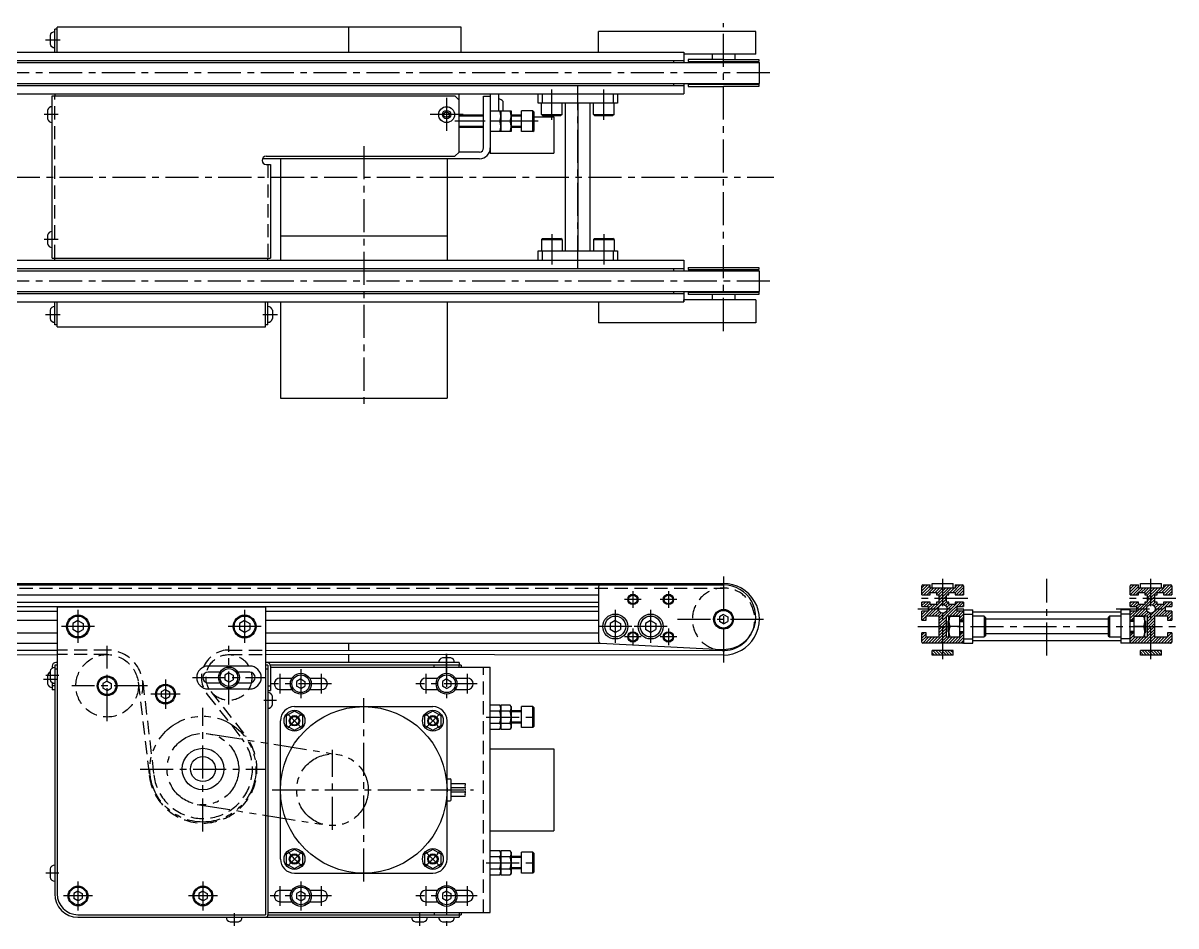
# Model space of a CAD drawing. Extents: x -2 to 976, y -8 to 432.
# Drawn here: x 423 to 976, y -2 to 432 of the extents above; entities that cross this region are included whole.
import ezdxf

# ---------------------------------------------------------------- set-up
doc = ezdxf.new("R2010")
doc.units = 0
doc.header["$LTSCALE"] = 0.5
for name, pattern in [('CENTER', [50.8, 31.75, -6.35, 6.35, -6.35]), ('DASHED', [19.05, 12.7, -6.35]), ('PHANTOM', [63.5, 31.75, -6.35, 6.35, -6.35, 6.35, -6.35])]:
    doc.linetypes.add(name, pattern=pattern)
doc.layers.get('0').update_dxf_attribs({"linetype": 'CONTINUOUS'})
doc.layers.add('CENTER', color=1, linetype='CENTER')

msp = doc.modelspace()

# ---------------------------------------------------------------- linework, layer by layer
at = {"color": 7, "linetype": 'CONTINUOUS'}
for p, q in [((437.75, 417.9), (437.75, 428.9)), ((438.95, 428.9), (437.8, 428.9)), ((438.95, 417.9), (438.95, 429.9)), ((632.95, 429.9), (438.95, 429.9)), ((578.95, 417.9), (578.95, 429.9)), ((632.95, 417.9), (632.95, 429.9)), ((774.45, 427.9), (698.95, 427.9)), ((698.95, 417.9), (698.95, 427.9)), ((774.45, 416.9), (774.45, 427.9)), ((435.55, 425.9), (435.55, 421.9)), ((277.95, 417.9), (739.95, 417.9)), ((739.95, 417.9), (739.95, 412.9)), ((739.95, 417.9), (739.95, 416.9)), ((774.45, 416.9), (739.95, 416.9)), ((753.45, 416.9), (753.45, 414.4)), ((764.45, 414.4), (764.45, 416.9)), ((241.75, 412.9), (776.15, 412.9)), ((277.95, 413.9), (739.95, 413.9)), ((734.95, 413.9), (734.95, 412.9)), ((758.95, 414.4), (741.95, 414.4)), ((741.95, 414.4), (741.95, 413.4)), ((741.95, 413.4), (775.95, 413.4)), ((743.95, 413.4), (743.95, 412.9)), ((758.95, 414.4), (775.95, 414.4)), ((773.95, 413.4), (773.95, 412.9)), ((775.95, 414.4), (775.95, 413.4)), ((776.15, 402.9), (776.15, 412.9)), ((241.75, 402.9), (776.15, 402.9)), ((277.95, 401.9), (739.95, 401.9)), ((734.95, 402.9), (734.95, 401.9)), ((739.95, 402.9), (739.95, 397.9)), ((741.95, 402.4), (741.95, 401.4)), ((775.95, 402.4), (741.95, 402.4)), ((741.95, 401.4), (758.95, 401.4)), ((743.95, 402.9), (743.95, 402.4)), ((775.95, 401.4), (758.95, 401.4)), ((773.95, 402.9), (773.95, 402.4)), ((775.95, 402.4), (775.95, 401.4)), ((277.95, 397.9), (739.95, 397.9)), ((436.55, 318.9), (436.55, 396.9)), ((436.55, 396.9), (629.95, 396.9)), ((437.75, 397.9), (437.75, 396.9)), ((629.95, 396.9), (631.95, 394.9)), ((631.95, 369.9), (631.95, 397.9)), ((643.75, 371.9), (643.75, 396.7)), ((643.75, 396.7), (646.95, 396.7)), ((646.95, 397.9), (646.95, 369.4)), ((650.95, 397.9), (650.95, 389.7)), ((653.15, 389.7), (653.15, 394.23)), ((669.95, 393.4), (669.95, 397.9)), ((707.95, 393.4), (669.95, 393.4)), ((671.95, 393.4), (671.95, 397.9)), ((682.95, 393.4), (682.95, 322.4)), ((688.95, 393.4), (688.95, 322.4)), ((694.95, 322.4), (694.95, 393.4)), ((705.95, 397.9), (705.95, 393.4)), ((707.95, 397.9), (707.95, 393.4)), ((434.35, 389.9), (434.35, 385.9)), ((624.7, 388.62), (625.95, 389.34)), ((624.7, 387.18), (624.7, 388.62)), ((625.95, 389.34), (627.2, 388.62)), ((627.2, 388.62), (627.2, 387.18)), ((643.75, 387.7), (631.95, 387.7)), ((646.95, 389.7), (656.95, 389.7)), ((651.95, 389.7), (651.95, 379.7)), ((656.95, 389.7), (656.95, 379.7)), ((661.95, 387.7), (656.95, 387.7)), ((625.95, 386.46), (624.7, 387.18)), ((627.2, 387.18), (625.95, 386.46)), ((651.5, 384.7), (646.95, 384.7)), ((656.5, 384.7), (651.95, 384.7)), ((667.95, 386.9), (677.45, 386.9)), ((677.45, 386.9), (677.45, 369.4)), ((643.75, 381.7), (631.95, 381.7)), ((656.95, 379.7), (646.95, 379.7)), ((661.95, 381.7), (656.95, 381.7)), ((641.75, 366.7), (537.51, 366.7)), ((539.35, 367.9), (629.95, 367.9)), ((546.15, 366.7), (546.15, 317.9)), ((626.15, 366.7), (626.15, 317.9)), ((631.95, 369.9), (629.95, 367.9)), ((638.75, 369.9), (631.95, 369.9)), ((641.75, 369.9), (638.75, 369.9)), ((640.75, 369.9), (639.75, 369.9)), ((646.95, 369.4), (677.45, 369.4)), ((539.35, 363.9), (541.35, 363.9)), ((541.35, 363.9), (541.35, 318.9)), ((434.35, 329.9), (434.35, 325.9)), ((546.15, 329.7), (626.15, 329.7)), ((669.95, 322.4), (707.95, 322.4)), ((669.95, 317.9), (669.95, 322.4)), ((671.95, 317.9), (671.95, 322.4)), ((705.95, 322.4), (705.95, 317.9)), ((707.95, 322.4), (707.95, 317.9)), ((277.95, 317.9), (739.95, 317.9)), ((436.55, 318.9), (541.35, 318.9)), ((437.75, 317.9), (437.75, 318.9)), ((540.15, 317.9), (540.15, 318.9)), ((739.95, 317.9), (739.95, 312.9)), ((241.75, 312.9), (776.15, 312.9)), ((277.95, 313.9), (739.95, 313.9)), ((734.95, 313.9), (734.95, 312.9)), ((741.95, 314.4), (775.95, 314.4)), ((741.95, 314.4), (741.95, 313.4)), ((741.95, 313.4), (775.95, 313.4)), ((743.95, 313.4), (743.95, 312.9)), ((773.95, 313.4), (773.95, 312.9)), ((775.95, 314.4), (775.95, 313.4)), ((776.15, 302.9), (776.15, 312.9)), ((241.75, 302.9), (776.15, 302.9)), ((277.95, 301.9), (739.95, 301.9)), ((734.95, 302.9), (734.95, 301.9)), ((739.95, 302.9), (739.95, 297.9)), ((775.95, 302.4), (741.95, 302.4)), ((741.95, 302.4), (741.95, 301.4)), ((775.95, 301.4), (741.95, 301.4)), ((743.95, 302.9), (743.95, 302.4)), ((753.45, 301.4), (753.45, 298.9)), ((764.45, 298.9), (764.45, 301.4)), ((773.95, 302.9), (773.95, 302.4)), ((775.95, 302.4), (775.95, 301.4)), ((277.95, 297.9), (739.95, 297.9)), ((435.55, 293.9), (435.55, 289.9)), ((437.75, 286.9), (437.75, 297.9)), ((438.95, 285.9), (438.95, 297.9)), ((538.95, 285.9), (538.95, 297.9)), ((540.15, 286.9), (540.15, 297.9)), ((542.35, 293.9), (542.35, 289.9)), ((546.15, 297.9), (546.15, 251.7)), ((626.15, 297.9), (626.15, 251.7)), ((698.95, 297.9), (698.95, 287.9)), ((774.45, 298.9), (739.95, 298.9)), ((739.95, 297.9), (739.95, 298.9)), ((774.45, 298.9), (774.45, 287.9)), ((774.45, 287.9), (698.95, 287.9)), ((438.95, 286.9), (437.8, 286.9)), ((438.95, 285.9), (538.95, 285.9)), ((540.15, 286.9), (538.95, 286.9)), ((546.15, 251.7), (626.15, 251.7)), ((258.95, 162.6), (758.95, 162.6)), ((258.95, 161.9), (758.95, 161.9)), ((698.95, 160.9), (698.95, 134.85)), ((854.19, 157.15), (854.19, 161.4)), ((854.69, 161.9), (858.19, 161.9)), ((858.19, 160.4), (858.19, 161.9)), ((859.19, 162.6), (869.19, 162.6)), ((859.19, 160.4), (859.19, 162.6)), ((869.19, 160.4), (869.19, 162.6)), ((870.19, 161.9), (873.69, 161.9)), ((870.19, 161.9), (870.19, 160.4)), ((874.19, 161.4), (874.19, 157.15)), ((954.19, 157.15), (954.19, 161.4)), ((954.69, 161.9), (958.19, 161.9)), ((958.19, 160.4), (958.19, 161.9)), ((959.19, 160.4), (959.19, 162.6)), ((959.19, 162.6), (969.19, 162.6)), ((969.19, 160.4), (969.19, 162.6)), ((970.19, 161.9), (973.69, 161.9)), ((970.19, 161.9), (970.19, 160.4)), ((974.19, 161.4), (974.19, 157.15)), ((318.95, 157.1), (698.95, 157.1)), ((854.19, 157.15), (858.19, 157.15)), ((870.19, 160.4), (858.19, 160.4)), ((858.19, 157.15), (858.19, 158.25)), ((858.19, 158.25), (861.19, 158.25)), ((861.19, 158.25), (861.19, 157.15)), ((861.19, 157.15), (862.39, 157.15)), ((862.39, 157.15), (862.39, 153.65)), ((865.99, 153.65), (865.99, 157.15)), ((865.99, 157.15), (867.19, 157.15)), ((867.19, 157.15), (867.19, 158.25)), ((867.19, 158.25), (870.19, 158.25)), ((870.19, 158.25), (870.19, 157.15)), ((870.19, 157.15), (874.19, 157.15)), ((954.19, 157.15), (958.19, 157.15)), ((970.19, 160.4), (958.19, 160.4)), ((958.19, 157.15), (958.19, 158.25)), ((958.19, 158.25), (961.19, 158.25)), ((961.19, 158.25), (961.19, 157.15)), ((961.19, 157.15), (962.39, 157.15)), ((962.39, 157.15), (962.39, 153.65)), ((965.99, 153.65), (965.99, 157.15)), ((965.99, 157.15), (967.19, 157.15)), ((967.19, 157.15), (967.19, 158.25)), ((967.19, 158.25), (970.19, 158.25)), ((970.19, 158.25), (970.19, 157.15)), ((970.19, 157.15), (974.19, 157.15)), ((318.95, 153.6), (698.95, 153.6)), ((318.95, 151.5), (698.95, 151.5)), ((438.95, 151.4), (438.95, 13.4)), ((438.95, 151.4), (538.95, 151.4)), ((538.95, 151.4), (538.95, 3.4)), ((858.19, 153.65), (854.19, 153.65)), ((854.19, 151.5), (854.19, 153.65)), ((854.19, 151.5), (857.19, 151.5)), ((857.19, 151.5), (857.19, 149.3)), ((858.19, 152.55), (858.19, 153.65)), ((861.19, 152.55), (858.19, 152.55)), ((862.39, 153.65), (861.19, 153.65)), ((861.19, 153.65), (861.19, 152.55)), ((867.19, 153.65), (865.99, 153.65)), ((867.19, 152.55), (867.19, 153.65)), ((870.19, 152.55), (867.19, 152.55)), ((874.19, 153.65), (870.19, 153.65)), ((870.19, 153.65), (870.19, 152.55)), ((871.19, 149.3), (871.19, 151.5)), ((871.19, 151.5), (874.19, 151.5)), ((874.19, 153.65), (874.19, 151.5)), ((874.19, 149.9), (874.19, 133.9)), ((874.19, 149.9), (878.69, 149.9)), ((878.69, 133.9), (878.69, 149.9)), ((954.19, 149.9), (949.69, 149.9)), ((949.69, 149.9), (949.69, 133.9)), ((958.19, 153.65), (954.19, 153.65)), ((954.19, 151.5), (954.19, 153.65)), ((954.19, 151.5), (957.19, 151.5)), ((954.19, 133.9), (954.19, 149.9)), ((957.19, 151.5), (957.19, 149.3)), ((958.19, 152.55), (958.19, 153.65)), ((961.19, 152.55), (958.19, 152.55)), ((962.39, 153.65), (961.19, 153.65)), ((961.19, 153.65), (961.19, 152.55)), ((967.19, 153.65), (965.99, 153.65)), ((967.19, 152.55), (967.19, 153.65)), ((970.19, 152.55), (967.19, 152.55)), ((974.19, 153.65), (970.19, 153.65)), ((970.19, 153.65), (970.19, 152.55)), ((971.19, 149.3), (971.19, 151.5)), ((971.19, 151.5), (974.19, 151.5)), ((974.19, 153.65), (974.19, 151.5)), ((318.95, 149.3), (438.95, 149.3)), ((318.95, 145), (438.95, 145)), ((448.95, 144.76), (446.45, 143.32)), ((448.95, 144.76), (451.45, 143.32)), ((528.95, 144.76), (526.45, 143.32)), ((528.95, 144.76), (531.45, 143.32)), ((538.95, 149.3), (698.95, 149.3)), ((538.95, 145), (698.95, 145)), ((706.95, 144.76), (704.45, 143.32)), ((706.95, 144.76), (709.45, 143.32)), ((723.95, 144.76), (721.45, 143.32)), ((723.95, 144.76), (726.45, 143.32)), ((758.94, 147.69), (756.94, 146.53)), ((756.94, 146.53), (756.94, 144.26)), ((758.94, 143.11), (756.94, 144.26)), ((758.94, 147.69), (760.94, 146.53)), ((758.94, 143.11), (760.94, 144.26)), ((760.94, 146.53), (760.94, 144.26)), ((857.19, 149.3), (854.19, 149.3)), ((854.19, 145), (854.19, 149.3)), ((854.19, 145), (856.19, 145)), ((856.19, 145), (856.19, 147)), ((856.19, 147), (862.39, 147)), ((862.39, 147), (862.39, 136.8)), ((865.99, 136.8), (865.99, 147)), ((865.99, 147), (872.19, 147)), ((866.69, 144.36), (867.19, 144.86)), ((866.69, 144.36), (866.69, 139.44)), ((867.19, 136.9), (867.19, 146.9)), ((867.19, 146.9), (872.19, 146.9)), ((874.19, 149.3), (871.19, 149.3)), ((872.19, 147), (872.19, 136.8)), ((872.19, 145), (874.19, 145)), ((874.19, 144.9), (872.19, 144.9)), ((874.19, 147.9), (878.69, 147.9)), ((949.69, 148.83), (878.69, 148.83)), ((884.09, 146.9), (878.69, 146.9)), ((884.09, 146.9), (884.69, 146.3)), ((884.09, 146.9), (884.09, 136.9)), ((884.69, 146.3), (884.69, 137.5)), ((943.69, 145.36), (884.69, 145.36)), ((944.29, 146.9), (943.69, 146.3)), ((943.69, 146.3), (943.69, 137.5)), ((949.69, 146.9), (944.29, 146.9)), ((944.29, 146.9), (944.29, 136.9)), ((954.19, 147.9), (949.69, 147.9)), ((957.19, 149.3), (954.19, 149.3)), ((954.19, 145), (956.19, 145)), ((956.19, 144.9), (954.19, 144.9)), ((956.19, 147), (962.39, 147)), ((956.19, 136.8), (956.19, 147)), ((956.19, 146.9), (961.19, 146.9)), ((961.19, 136.9), (961.19, 146.9)), ((961.69, 144.36), (961.19, 144.86)), ((961.69, 139.44), (961.69, 144.36)), ((962.39, 147), (962.39, 136.8)), ((965.99, 136.8), (965.99, 147)), ((965.99, 147), (972.19, 147)), ((974.19, 149.3), (971.19, 149.3)), ((972.19, 147), (972.19, 145)), ((972.19, 145), (974.19, 145)), ((974.19, 149.3), (974.19, 145)), ((318.95, 138.8), (438.95, 138.8)), ((446.45, 143.32), (446.45, 140.48)), ((448.95, 139.04), (446.45, 140.48)), ((448.95, 139.04), (451.45, 140.48)), ((451.45, 143.32), (451.45, 140.48)), ((526.45, 143.32), (526.45, 140.48)), ((528.95, 139.04), (526.45, 140.48)), ((528.95, 139.04), (531.45, 140.48)), ((531.45, 143.32), (531.45, 140.48)), ((538.95, 138.8), (698.95, 138.8)), ((704.45, 143.32), (704.45, 140.48)), ((706.95, 139.04), (704.45, 140.48)), ((706.95, 139.04), (709.45, 140.48)), ((709.45, 143.32), (709.45, 140.48)), ((721.45, 143.32), (721.45, 140.48)), ((723.95, 139.04), (721.45, 140.48)), ((723.95, 139.04), (726.45, 140.48)), ((726.45, 143.32), (726.45, 140.48)), ((856.19, 138.8), (854.19, 138.8)), ((854.19, 134.4), (854.19, 138.8)), ((856.19, 136.8), (856.19, 138.8)), ((866.69, 139.44), (867.19, 138.94)), ((872.19, 141.9), (867.64, 141.9)), ((872.19, 138.9), (874.19, 138.9)), ((874.19, 138.8), (872.19, 138.8)), ((943.69, 138.44), (884.69, 138.44)), ((954.19, 138.9), (956.19, 138.9)), ((956.19, 138.8), (954.19, 138.8)), ((960.75, 141.9), (956.19, 141.9)), ((961.69, 139.44), (961.19, 138.94)), ((974.19, 138.8), (972.19, 138.8)), ((972.19, 138.8), (972.19, 136.8)), ((974.19, 138.8), (974.19, 134.4)), ((318.29, 133.9), (438.95, 133.9)), ((538.95, 133.9), (699.64, 133.9)), ((578.95, 130.55), (578.95, 133.9)), ((699.9, 133.85), (758.17, 130.92)), ((873.69, 133.9), (854.69, 133.9)), ((862.39, 136.8), (856.19, 136.8)), ((872.19, 136.8), (865.99, 136.8)), ((867.19, 136.9), (872.19, 136.9)), ((874.19, 135.9), (878.69, 135.9)), ((874.19, 133.9), (878.69, 133.9)), ((878.69, 136.9), (884.09, 136.9)), ((949.69, 134.97), (878.69, 134.97)), ((884.69, 137.5), (884.09, 136.9)), ((943.69, 137.5), (944.29, 136.9)), ((944.29, 136.9), (949.69, 136.9)), ((954.19, 135.9), (949.69, 135.9)), ((954.19, 133.9), (949.69, 133.9)), ((973.69, 133.9), (954.69, 133.9)), ((956.19, 136.9), (961.19, 136.9)), ((962.39, 136.8), (956.19, 136.8)), ((972.19, 136.8), (965.99, 136.8)), ((258.96, 130.4), (438.95, 130.58)), ((258.96, 128.2), (438.95, 128.38)), ((538.95, 130.59), (758.93, 130.4)), ((758.93, 128.2), (538.95, 128.39)), ((578.95, 124.6), (578.95, 128.35)), ((869.19, 130.4), (859.19, 130.4)), ((859.19, 128.2), (859.19, 130.4)), ((869.19, 128.2), (859.19, 128.2)), ((869.19, 128.2), (869.19, 130.4)), ((969.19, 130.4), (959.19, 130.4)), ((959.19, 128.2), (959.19, 130.4)), ((969.19, 128.2), (959.19, 128.2)), ((969.19, 128.2), (969.19, 130.4)), ((436.55, 122.9), (436.55, 121.9)), ((437.75, 123.4), (437.75, 13.4)), ((438.95, 123.4), (437.75, 123.4)), ((438.95, 124.6), (438.25, 124.6)), ((531.45, 122.9), (511.45, 122.9)), ((631.95, 124.6), (538.95, 124.6)), ((540.15, 123.4), (538.95, 123.4)), ((540.15, 123.4), (540.15, 3.4)), ((632.95, 123.4), (541.27, 123.4)), ((541.35, 122.9), (541.35, 111.1)), ((541.35, 122.4), (646.95, 122.4)), ((619.95, 122.4), (619.95, 123.4)), ((627.95, 126.8), (623.95, 126.8)), ((631.95, 124.6), (631.95, 123.4)), ((631.95, 122.4), (631.95, 123.4)), ((632.95, 123.4), (632.95, 122.4)), ((646.95, 4.4), (646.95, 122.4)), ((434.35, 118.4), (434.35, 114.4)), ((435.55, 120.4), (435.55, 116.4)), ((438.95, 121.4), (437.75, 121.4)), ((517.18, 120), (511.45, 120)), ((521.44, 119.69), (519.44, 118.53)), ((519.44, 118.53), (519.44, 116.26)), ((521.44, 115.11), (519.44, 116.26)), ((521.44, 119.69), (523.44, 118.53)), ((521.44, 115.11), (523.44, 116.26)), ((523.44, 118.53), (523.44, 116.26)), ((531.45, 120), (525.72, 120)), ((540.15, 121.4), (538.95, 121.4)), ((545.95, 117.15), (551.77, 117.15)), ((555.94, 116.69), (553.94, 115.53)), ((555.94, 116.69), (557.94, 115.53)), ((560.12, 117.15), (565.95, 117.15)), ((615.95, 117.15), (621.77, 117.15)), ((625.94, 116.69), (623.94, 115.53)), ((625.94, 116.69), (627.94, 115.53)), ((630.12, 117.15), (635.95, 117.15)), ((436.55, 114.9), (436.55, 111.4)), ((437.75, 113.4), (436.55, 113.4)), ((437.75, 111.4), (436.55, 111.4)), ((462.94, 115.69), (460.94, 114.53)), ((460.94, 114.53), (460.94, 112.26)), ((462.94, 111.11), (460.94, 112.26)), ((462.94, 115.69), (464.94, 114.53)), ((462.94, 111.11), (464.94, 112.26)), ((464.94, 114.53), (464.94, 112.26)), ((490.94, 111.69), (488.94, 110.53)), ((490.94, 111.69), (492.94, 110.53)), ((511.45, 114.8), (517.18, 114.8)), ((511.45, 111.9), (531.45, 111.9)), ((525.72, 114.8), (531.45, 114.8)), ((540.15, 113.4), (541.35, 113.4)), ((540.15, 111.1), (541.35, 111.1)), ((545.95, 111.65), (551.77, 111.65)), ((553.94, 115.53), (553.94, 113.26)), ((555.94, 112.11), (553.94, 113.26)), ((555.94, 112.11), (557.94, 113.26)), ((557.94, 115.53), (557.94, 113.26)), ((560.12, 111.65), (565.95, 111.65)), ((615.95, 111.65), (621.77, 111.65)), ((623.94, 115.53), (623.94, 113.26)), ((625.94, 112.11), (623.94, 113.26)), ((625.94, 112.11), (627.94, 113.26)), ((627.94, 115.53), (627.94, 113.26)), ((630.12, 111.65), (635.95, 111.65)), ((488.94, 110.53), (488.94, 108.26)), ((490.94, 107.11), (488.94, 108.26)), ((490.94, 107.11), (492.94, 108.26)), ((492.94, 110.53), (492.94, 108.26)), ((542.35, 104.4), (542.35, 108.4)), ((552.91, 103.4), (619.38, 103.4)), ((651.5, 104.17), (646.95, 104.17)), ((651.5, 101.29), (646.95, 101.29)), ((651.95, 103.4), (651.5, 104.17)), ((651.95, 104.17), (651.95, 92.63)), ((656.5, 104.17), (651.95, 104.17)), ((656.5, 101.29), (651.95, 101.29)), ((656.95, 103.4), (656.5, 104.17)), ((656.95, 103.4), (656.95, 93.4)), ((661.95, 101.4), (656.95, 101.4)), ((546.15, 30.17), (546.15, 96.63)), ((626.15, 30.17), (626.15, 96.63)), ((646.95, 95.51), (651.5, 95.51)), ((651.95, 95.51), (656.5, 95.51)), ((661.95, 95.4), (656.95, 95.4)), ((646.95, 92.63), (651.5, 92.63)), ((651.95, 93.4), (651.5, 92.63)), ((651.95, 92.63), (656.5, 92.63)), ((656.95, 93.4), (656.5, 92.63)), ((646.95, 83.15), (677.45, 83.15)), ((677.45, 83.15), (677.45, 43.65)), ((626.15, 68.65), (627.65, 68.65)), ((628.15, 58.65), (628.15, 68.15)), ((628.15, 66.4), (634.85, 66.4)), ((634.85, 64.4), (628.15, 64.4)), ((628.15, 62.4), (634.85, 62.4)), ((626.15, 58.15), (627.65, 58.15)), ((628.15, 60.4), (634.85, 60.4)), ((646.95, 43.65), (677.45, 43.65)), ((651.5, 34.17), (646.95, 34.17)), ((651.95, 33.4), (651.5, 34.17)), ((651.95, 34.17), (651.95, 22.63)), ((656.5, 34.17), (651.95, 34.17)), ((656.95, 33.4), (656.5, 34.17)), ((656.95, 33.4), (656.95, 23.4)), ((651.5, 31.29), (646.95, 31.29)), ((656.5, 31.29), (651.95, 31.29)), ((661.95, 31.4), (656.95, 31.4)), ((435.55, 25.4), (435.55, 21.4)), ((552.91, 23.4), (619.38, 23.4)), ((646.95, 25.51), (651.5, 25.51)), ((646.95, 22.63), (651.5, 22.63)), ((651.95, 23.4), (651.5, 22.63)), ((651.95, 25.51), (656.5, 25.51)), ((651.95, 22.63), (656.5, 22.63)), ((656.95, 23.4), (656.5, 22.63)), ((661.95, 25.4), (656.95, 25.4)), ((448.94, 14.69), (446.94, 13.53)), ((446.94, 13.53), (446.94, 11.26)), ((448.94, 10.11), (446.94, 11.26)), ((448.94, 14.69), (450.94, 13.53)), ((448.94, 10.11), (450.94, 11.26)), ((450.94, 13.53), (450.94, 11.26)), ((508.94, 14.69), (506.94, 13.53)), ((506.94, 13.53), (506.94, 11.26)), ((508.94, 10.11), (506.94, 11.26)), ((508.94, 14.69), (510.94, 13.53)), ((508.94, 10.11), (510.94, 11.26)), ((510.94, 13.53), (510.94, 11.26)), ((545.95, 15.15), (551.77, 15.15)), ((555.94, 14.69), (553.94, 13.53)), ((553.94, 13.53), (553.94, 11.26)), ((555.94, 10.11), (553.94, 11.26)), ((555.94, 14.69), (557.94, 13.53)), ((555.94, 10.11), (557.94, 11.26)), ((557.94, 13.53), (557.94, 11.26)), ((560.12, 15.15), (565.95, 15.15)), ((615.95, 15.15), (621.77, 15.15)), ((625.94, 14.69), (623.94, 13.53)), ((623.94, 13.53), (623.94, 11.26)), ((625.94, 10.11), (623.94, 11.26)), ((625.94, 14.69), (627.94, 13.53)), ((625.94, 10.11), (627.94, 11.26)), ((627.94, 13.53), (627.94, 11.26)), ((630.12, 15.15), (635.95, 15.15)), ((545.95, 9.65), (551.77, 9.65)), ((560.12, 9.65), (565.95, 9.65)), ((615.95, 9.65), (621.77, 9.65)), ((630.12, 9.65), (635.95, 9.65)), ((448.95, 3.4), (538.95, 3.4)), ((448.95, 3.4), (538.95, 3.4)), ((448.95, 2.2), (631.95, 2.2)), ((540.15, 4.4), (646.95, 4.4)), ((540.15, 3.4), (632.95, 3.4)), ((610.95, 0), (614.95, 0)), ((619.95, 4.4), (619.95, 3.4)), ((623.95, 0), (627.95, 0)), ((631.95, 4.4), (631.95, 3.4)), ((631.95, 3.4), (631.95, 2.2)), ((632.95, 4.4), (632.95, 3.4)), ((521.95, 0), (525.95, 0))]:
    msp.add_line(p, q, dxfattribs=at)
at = {"color": 3, "linetype": 'DASHED'}
for p, q in [((437.75, 318.9), (437.75, 396.9)), ((540.15, 363.9), (540.15, 318.9)), ((258.95, 160.4), (758.95, 160.4)), ((462.93, 130.6), (438.95, 130.58)), ((462.93, 128.4), (438.95, 128.38)), ((521.46, 130.6), (538.95, 130.59)), ((521.46, 128.4), (538.95, 128.39)), ((643.75, 4.4), (643.75, 122.4)), ((477.84, 115.17), (483.16, 70.34)), ((480.03, 115.43), (485.35, 70.6)), ((511.05, 109.26), (527.66, 88.05)), ((512.79, 110.62), (529.39, 89.41))]:
    msp.add_line(p, q, dxfattribs=at)
at = {"color": 0, "linetype": 'CONTINUOUS'}
for p, q in [((671.45, 388), (671.45, 393.4)), ((681.45, 388), (681.45, 393.4)), ((696.45, 388), (696.45, 393.4)), ((706.45, 388), (706.45, 393.4)), ((661.95, 379.7), (661.95, 389.7)), ((667.35, 389.7), (661.95, 389.7)), ((667.35, 379.7), (667.35, 389.7)), ((667.35, 389.7), (667.95, 389.1)), ((667.95, 380.3), (667.95, 389.1)), ((671.45, 390.7), (671.45, 390.7)), ((671.45, 389.35), (671.45, 389.35)), ((671.45, 388), (681.45, 388)), ((671.45, 388), (672.05, 387.4)), ((681.45, 388), (680.85, 387.4)), ((696.45, 390.7), (696.45, 390.7)), ((696.45, 389.35), (696.45, 389.35)), ((696.45, 388), (706.45, 388)), ((696.45, 388), (697.05, 387.4)), ((706.45, 388), (705.85, 387.4)), ((672.05, 387.4), (680.85, 387.4)), ((697.05, 387.4), (705.85, 387.4)), ((667.35, 379.7), (661.95, 379.7)), ((664.65, 379.7), (664.65, 379.7)), ((666, 379.7), (666, 379.7)), ((667.35, 379.7), (667.95, 380.3)), ((671.45, 327.8), (672.05, 328.4)), ((671.45, 327.8), (681.45, 327.8)), ((671.45, 327.8), (671.45, 322.4)), ((672.05, 328.4), (680.85, 328.4)), ((681.45, 327.8), (680.85, 328.4)), ((681.45, 327.8), (681.45, 322.4)), ((696.45, 327.8), (697.05, 328.4)), ((696.45, 327.8), (706.45, 327.8)), ((696.45, 327.8), (696.45, 322.4)), ((697.05, 328.4), (705.85, 328.4)), ((706.45, 327.8), (705.85, 328.4)), ((706.45, 327.8), (706.45, 322.4)), ((671.45, 326.45), (671.45, 326.45)), ((671.45, 325.1), (671.45, 325.1)), ((696.45, 326.45), (696.45, 326.45)), ((696.45, 325.1), (696.45, 325.1)), ((661.95, 93.4), (661.95, 103.4)), ((667.35, 103.4), (661.95, 103.4)), ((667.35, 93.4), (667.35, 103.4)), ((667.35, 103.4), (667.95, 102.8)), ((667.95, 94), (667.95, 102.8)), ((667.35, 93.4), (661.95, 93.4)), ((664.65, 93.4), (664.65, 93.4)), ((666, 93.4), (666, 93.4)), ((667.35, 93.4), (667.95, 94)), ((661.95, 23.4), (661.95, 33.4)), ((667.35, 33.4), (661.95, 33.4)), ((667.35, 23.4), (667.35, 33.4)), ((667.35, 33.4), (667.95, 32.8)), ((667.95, 24), (667.95, 32.8)), ((667.35, 23.4), (661.95, 23.4)), ((664.65, 23.4), (664.65, 23.4)), ((666, 23.4), (666, 23.4)), ((667.35, 23.4), (667.95, 24))]:
    msp.add_line(p, q, dxfattribs=at)
at = {"color": 3, "linetype": 'CONTINUOUS'}
for p, q in [((643.75, 387.16), (631.95, 387.16)), ((643.75, 382.24), (631.95, 382.24)), ((661.95, 387.16), (656.95, 387.16)), ((661.95, 382.24), (656.95, 382.24)), ((854.19, 160.41), (855.68, 161.9)), ((854.19, 159), (857.09, 161.9)), ((854.19, 157.59), (858.19, 161.59)), ((869, 158.25), (872.65, 161.9)), ((870.19, 160.86), (871.24, 161.9)), ((870.19, 158.03), (873.98, 161.81)), ((870.73, 157.15), (874.19, 160.62)), ((954.19, 161.42), (954.67, 161.9)), ((954.19, 160.01), (956.09, 161.9)), ((954.19, 158.59), (957.5, 161.9)), ((954.19, 157.18), (958.19, 161.18)), ((969.41, 158.25), (973.06, 161.9)), ((970.19, 161.86), (970.23, 161.9)), ((970.19, 160.45), (971.64, 161.9)), ((970.19, 157.62), (974.16, 161.59)), ((855.17, 157.15), (858.42, 160.4)), ((856.34, 147), (865.99, 156.66)), ((856.59, 157.15), (859.84, 160.4)), ((857.75, 147), (865.99, 155.24)), ((858, 157.15), (858.19, 157.34)), ((859.1, 158.25), (861.25, 160.4)), ((860.51, 158.25), (862.66, 160.4)), ((861.19, 157.52), (864.08, 160.4)), ((862.24, 157.15), (865.49, 160.4)), ((862.39, 155.89), (866.91, 160.4)), ((862.39, 154.47), (868.32, 160.4)), ((866.49, 157.15), (867.19, 157.86)), ((867.59, 158.25), (869.74, 160.4)), ((872.14, 157.15), (874.19, 159.2)), ((873.56, 157.15), (874.19, 157.79)), ((955.58, 157.15), (958.83, 160.4)), ((956.74, 147), (965.99, 156.25)), ((957, 157.15), (960.25, 160.4)), ((959.51, 158.25), (961.66, 160.4)), ((960.92, 158.25), (963.07, 160.4)), ((961.24, 157.15), (964.49, 160.4)), ((962.39, 156.89), (965.9, 160.4)), ((962.39, 155.48), (967.32, 160.4)), ((962.39, 154.06), (968.73, 160.4)), ((966.89, 157.15), (967.19, 157.45)), ((967.99, 158.25), (970.14, 160.4)), ((971.14, 157.15), (974.19, 160.21)), ((972.55, 157.15), (974.19, 158.79)), ((973.97, 157.15), (974.19, 157.38)), ((854.19, 153.34), (854.5, 153.65)), ((854.19, 151.93), (855.91, 153.65)), ((854.19, 146.27), (860.47, 152.55)), ((855.18, 151.5), (857.33, 153.65)), ((856.59, 151.5), (858.19, 153.1)), ((857.19, 150.69), (859.06, 152.55)), ((859.16, 147), (862.14, 149.97)), ((861.19, 153.27), (861.57, 153.65)), ((862.39, 144.57), (871.47, 153.65)), ((864.62, 152.46), (865.99, 153.83)), ((865.57, 151.99), (867.19, 153.62)), ((866.15, 151.16), (867.54, 152.55)), ((866.21, 149.8), (868.96, 152.55)), ((866.24, 147), (872.89, 153.65)), ((867.65, 147), (871.19, 150.54)), ((872.15, 151.5), (874.19, 153.54)), ((873.56, 151.5), (874.19, 152.13)), ((954.19, 152.93), (954.91, 153.65)), ((954.19, 151.52), (956.32, 153.65)), ((954.19, 145.86), (960.88, 152.55)), ((955.59, 151.5), (957.74, 153.65)), ((957, 151.5), (958.19, 152.69)), ((957.19, 150.28), (959.47, 152.55)), ((958.16, 147), (962.19, 151.03)), ((959.57, 147), (962.23, 149.66)), ((961.19, 152.86), (961.98, 153.65)), ((962.39, 144.16), (971.88, 153.65)), ((962.39, 145.58), (969.37, 152.55)), ((963.56, 152.4), (965.99, 154.84)), ((964.94, 152.36), (966.22, 153.65)), ((965.77, 151.79), (967.19, 153.21)), ((966.25, 150.84), (967.95, 152.55)), ((966.64, 147), (973.29, 153.65)), ((968.06, 147), (971.19, 150.14)), ((970.19, 153.38), (970.47, 153.65)), ((972.56, 151.5), (974.19, 153.14)), ((973.97, 151.5), (974.19, 151.72)), ((854.19, 149.1), (854.39, 149.3)), ((854.19, 147.69), (855.81, 149.3)), ((854.34, 145), (856.19, 146.86)), ((855.75, 145), (856.19, 145.44)), ((860.58, 147), (862.61, 149.03)), ((861.99, 147), (863.43, 148.44)), ((862.39, 145.99), (864.79, 148.39)), ((862.39, 143.16), (865.99, 146.76)), ((862.39, 141.74), (865.99, 145.34)), ((867.19, 144.36), (866.69, 144.36)), ((869.06, 147), (871.36, 149.3)), ((870.48, 147), (872.78, 149.3)), ((871.89, 147), (874.19, 149.3)), ((872.19, 145.89), (874.19, 147.89)), ((872.19, 144.36), (874.19, 144.36)), ((872.72, 145), (874.19, 146.47)), ((874.13, 145), (874.19, 145.06)), ((954.19, 148.69), (954.8, 149.3)), ((954.19, 147.28), (956.22, 149.3)), ((956.19, 144.36), (954.19, 144.36)), ((954.74, 145), (956.19, 146.45)), ((956.16, 145), (956.19, 145.04)), ((960.99, 147), (962.81, 148.82)), ((961.19, 144.36), (961.69, 144.36)), ((962.39, 146.99), (963.75, 148.35)), ((962.39, 142.75), (965.99, 146.35)), ((962.39, 141.34), (965.99, 144.94)), ((969.47, 147), (971.77, 149.3)), ((970.89, 147), (973.19, 149.3)), ((972.19, 146.89), (974.19, 148.89)), ((972.19, 145.48), (974.19, 147.48)), ((973.13, 145), (974.19, 146.06)), ((854.19, 137.79), (855.21, 138.8)), ((860.21, 133.9), (865.99, 139.69)), ((862.39, 140.33), (865.99, 143.93)), ((862.39, 138.92), (865.99, 142.52)), ((862.39, 137.5), (865.99, 141.1)), ((867.19, 139.44), (866.69, 139.44)), ((872.19, 139.44), (874.19, 139.44)), ((872.19, 137.4), (873.59, 138.8)), ((956.19, 139.44), (954.19, 139.44)), ((954.19, 138.79), (954.2, 138.8)), ((954.19, 137.38), (955.62, 138.8)), ((960.62, 133.9), (965.99, 139.28)), ((961.19, 139.44), (961.69, 139.44)), ((962.39, 139.92), (965.99, 143.52)), ((962.39, 138.51), (965.99, 142.11)), ((962.39, 137.09), (965.99, 140.69)), ((972.19, 138.41), (972.59, 138.8)), ((972.19, 136.99), (974, 138.8)), ((854.19, 136.37), (856.19, 138.37)), ((854.19, 134.96), (856.19, 136.96)), ((854.57, 133.92), (857.45, 136.8)), ((855.96, 133.9), (858.86, 136.8)), ((857.38, 133.9), (860.28, 136.8)), ((858.79, 133.9), (861.69, 136.8)), ((861.62, 133.9), (865.99, 138.27)), ((863.03, 133.9), (865.99, 136.86)), ((864.45, 133.9), (867.35, 136.8)), ((865.86, 133.9), (868.76, 136.8)), ((867.28, 133.9), (870.18, 136.8)), ((868.69, 133.9), (871.59, 136.8)), ((870.11, 133.9), (874.19, 137.99)), ((871.52, 133.9), (874.19, 136.57)), ((872.93, 133.9), (874.19, 135.16)), ((954.19, 135.96), (956.19, 137.96)), ((954.19, 134.55), (956.44, 136.8)), ((954.96, 133.9), (957.86, 136.8)), ((956.37, 133.9), (959.27, 136.8)), ((957.79, 133.9), (960.69, 136.8)), ((959.2, 133.9), (962.1, 136.8)), ((962.03, 133.9), (965.99, 137.86)), ((963.44, 133.9), (966.34, 136.8)), ((964.86, 133.9), (967.76, 136.8)), ((966.27, 133.9), (969.17, 136.8)), ((967.69, 133.9), (970.59, 136.8)), ((969.1, 133.9), (972, 136.8)), ((970.51, 133.9), (974.19, 137.58)), ((971.93, 133.9), (974.19, 136.17)), ((973.34, 133.9), (974.19, 134.75)), ((860.28, 128.2), (859.19, 129.29)), ((861.69, 128.2), (859.49, 130.4)), ((863.11, 128.2), (860.91, 130.4)), ((864.52, 128.2), (862.32, 130.4)), ((865.94, 128.2), (863.74, 130.4)), ((867.35, 128.2), (865.15, 130.4)), ((868.76, 128.2), (866.56, 130.4)), ((869.19, 129.18), (867.98, 130.4)), ((960.69, 128.2), (959.19, 129.69)), ((959.27, 128.2), (959.19, 128.28)), ((962.1, 128.2), (959.9, 130.4)), ((963.52, 128.2), (961.32, 130.4)), ((964.93, 128.2), (962.73, 130.4)), ((966.35, 128.2), (964.15, 130.4)), ((967.76, 128.2), (965.56, 130.4)), ((969.17, 128.2), (966.97, 130.4)), ((969.19, 129.59), (968.39, 130.4)), ((661.95, 100.86), (656.95, 100.86)), ((661.95, 95.94), (656.95, 95.94)), ((661.95, 30.86), (656.95, 30.86)), ((661.95, 25.94), (656.95, 25.94))]:
    msp.add_line(p, q, dxfattribs=at)
at = {"color": 3, "linetype": 'PHANTOM'}
for p, q in [((511.68, 90.37), (573.88, 80.37)), ((506.22, 56.43), (568.42, 46.43))]:
    msp.add_line(p, q, dxfattribs=at)
at = {"color": 7, "linetype": 'CONTINUOUS'}
for points in [[(548.91, 94.32), (552.91, 92.02), (556.91, 94.32), (556.91, 98.94), (552.91, 101.25), (548.91, 98.94)], [(615.38, 94.32), (619.38, 92.02), (623.38, 94.32), (623.38, 98.94), (619.38, 101.25), (615.38, 98.94)], [(548.91, 27.86), (552.91, 25.55), (556.91, 27.86), (556.91, 32.48), (552.91, 34.78), (548.91, 32.48)], [(615.38, 27.86), (619.38, 25.55), (623.38, 27.86), (623.38, 32.48), (619.38, 34.78), (615.38, 32.48)]]:
    msp.add_lwpolyline(points, close=True, dxfattribs=at)
for centre, radius in [((625.95, 387.9), 3.8), ((625.95, 387.9), 2), ((715.45, 154.9), 2.07), ((732.45, 154.9), 2.07), ((758.95, 145.4), 4.75), ((758.95, 145.4), 4.25), ((864.19, 150.4), 2.1), ((964.19, 150.4), 2.1), ((448.95, 141.9), 5.5), ((448.95, 141.9), 5), ((528.95, 141.9), 5.5), ((528.95, 141.9), 5), ((706.95, 141.9), 6), ((706.95, 141.9), 5), ((723.95, 141.9), 6), ((723.95, 141.9), 5), ((715.45, 136.9), 2.07), ((732.45, 136.9), 2.07), ((521.45, 117.4), 5), ((462.95, 113.4), 4.75), ((462.95, 113.4), 4.25), ((521.45, 117.4), 4.25), ((555.95, 114.4), 5), ((555.95, 114.4), 4.25), ((625.95, 114.4), 5), ((625.95, 114.4), 4.25), ((490.95, 109.4), 4.75), ((490.95, 109.4), 4.25), ((586.15, 63.4), 40), ((552.91, 96.63), 5), ((619.38, 96.63), 5), ((552.91, 96.63), 2.5), ((619.38, 96.63), 2.5), ((508.95, 73.4), 10), ((508.95, 73.4), 6), ((552.91, 30.17), 5), ((619.38, 30.17), 5), ((552.91, 30.17), 2.5), ((619.38, 30.17), 2.5), ((448.95, 12.4), 4.75), ((448.95, 12.4), 4.25), ((508.95, 12.4), 4.75), ((508.95, 12.4), 4.25), ((555.95, 12.4), 5), ((555.95, 12.4), 4.25), ((625.95, 12.4), 5), ((625.95, 12.4), 4.25)]:
    msp.add_circle(centre, radius, dxfattribs=at)
at = {"color": 3, "linetype": 'CONTINUOUS'}
for centre, radius in [((715.45, 154.9), 2.5), ((732.45, 154.9), 2.5), ((715.45, 136.9), 2.5), ((732.45, 136.9), 2.5), ((552.91, 96.63), 2.07), ((619.38, 96.63), 2.07), ((552.91, 30.17), 2.07), ((619.38, 30.17), 2.07)]:
    msp.add_circle(centre, radius, dxfattribs=at)
at = {"color": 3, "linetype": 'DASHED'}
for centre, radius in [((462.95, 113.4), 15), ((521.45, 117.4), 11)]:
    msp.add_circle(centre, radius, dxfattribs=at)
at = {"color": 3, "linetype": 'PHANTOM'}
for centre, radius in [((508.95, 73.4), 25.46), ((508.95, 73.4), 17.19), ((571.15, 63.4), 17.19)]:
    msp.add_circle(centre, radius, dxfattribs=at)
at = {"color": 7, "linetype": 'CONTINUOUS'}
for centre, radius, start, end in [((437.65, 425.58), 2.12, 87.2573, 171.3215), ((437.65, 422.22), 2.12, 188.6785, 272.7427), ((650.25, 391.76), 3.8, 40.3591, 79.4524), ((436.45, 389.58), 2.12, 87.2573, 171.3215), ((644.73, 387.2), 7.22, 339.7438, 20.2562), ((649.73, 387.2), 7.22, 339.7438, 20.2562), ((436.45, 386.22), 2.12, 188.6785, 272.7427), ((644.73, 382.2), 7.22, 339.7438, 20.2562), ((649.73, 382.2), 7.22, 339.7438, 20.2562), ((641.75, 371.9), 2, 270, 0), ((641.75, 371.9), 5.2, 270, 0), ((539.35, 365.9), 2, 90, 270), ((436.45, 329.58), 2.12, 87.2573, 171.3215), ((436.45, 326.22), 2.12, 188.6785, 272.7427), ((437.65, 293.58), 2.12, 87.2573, 171.3215), ((540.25, 293.58), 2.12, 8.6785, 92.7427), ((437.65, 290.22), 2.12, 188.6785, 272.7427), ((540.25, 290.22), 2.12, 267.2573, 351.3215), ((699.95, 160.9), 1, 90, 180), ((699.95, 160.9), 1, 90, 180), ((758.95, 146.4), 15.5, 267.1189, 90), ((758.95, 145.4), 17.2, 269.9517, 90), ((854.69, 161.4), 0.5, 90, 180), ((873.69, 161.4), 0.5, 0, 90), ((954.69, 161.4), 0.5, 90, 180), ((973.69, 161.4), 0.5, 0, 90), ((874.42, 144.4), 7.22, 159.7438, 200.2562), ((953.97, 144.4), 7.22, 339.7438, 20.2562), ((874.42, 139.4), 7.22, 159.7438, 200.2562), ((953.97, 139.4), 7.22, 339.7438, 20.2562), ((699.95, 134.85), 1, 180, 267.1189), ((758.95, 145.4), 15, 252.3027, 331.6406), ((854.69, 134.4), 0.5, 180, 270), ((873.69, 134.4), 0.5, 270, 0), ((954.69, 134.4), 0.5, 180, 270), ((973.69, 134.4), 0.5, 270, 0), ((437.65, 120.08), 2.12, 87.2573, 171.3215), ((438.25, 122.9), 1.7, 90, 180), ((511.45, 117.4), 5.5, 90, 270), ((531.45, 117.4), 5.5, 270, 90), ((539.65, 122.9), 1.7, 0, 90), ((624.27, 124.7), 2.12, 98.6785, 182.7427), ((627.63, 124.7), 2.12, 357.2573, 81.3215), ((436.45, 118.08), 2.12, 115.0394, 171.3215), ((437.65, 116.72), 2.12, 188.6785, 272.7427), ((511.45, 117.4), 2.6, 90, 270), ((531.45, 117.4), 2.6, 270, 90), ((545.95, 114.4), 2.75, 90, 270), ((565.95, 114.4), 2.75, 270, 90), ((615.95, 114.4), 2.75, 90, 270), ((635.95, 114.4), 2.75, 270, 90), ((436.45, 114.72), 2.12, 188.6785, 272.7427), ((540.25, 108.08), 2.12, 8.6785, 92.7427), ((540.25, 104.72), 2.12, 267.2573, 351.3215), ((552.91, 96.63), 6.77, 90, 180), ((619.38, 96.63), 6.77, 0, 90), ((649.39, 102.73), 2.56, 325.6158, 25.6158), ((642.39, 98.4), 9.55, 342.412, 17.588), ((654.39, 102.73), 2.56, 325.6158, 25.6158), ((647.39, 98.4), 9.55, 342.412, 17.588), ((649.39, 94.07), 2.56, 334.3842, 34.3842), ((654.39, 94.07), 2.56, 334.3842, 34.3842), ((627.65, 68.15), 0.5, 0, 90), ((627.65, 58.65), 0.5, 270, 0), ((649.39, 32.73), 2.56, 325.6158, 25.6158), ((654.39, 32.73), 2.56, 325.6158, 25.6158), ((552.91, 30.17), 6.77, 180, 270), ((619.38, 30.17), 6.77, 270, 0), ((642.39, 28.4), 9.55, 342.412, 17.588), ((647.39, 28.4), 9.55, 342.412, 17.588), ((437.65, 25.08), 2.12, 87.2573, 171.3215), ((649.39, 24.07), 2.56, 334.3842, 34.3842), ((654.39, 24.07), 2.56, 334.3842, 34.3842), ((437.65, 21.72), 2.12, 188.6785, 272.7427), ((448.95, 13.4), 11.2, 180, 270), ((448.95, 13.4), 10, 180, 270), ((448.95, 13.4), 10, 180, 270), ((545.95, 12.4), 2.75, 90, 270), ((565.95, 12.4), 2.75, 270, 90), ((615.95, 12.4), 2.75, 90, 270), ((635.95, 12.4), 2.75, 270, 90), ((522.27, 2.1), 2.12, 177.2573, 261.3215), ((525.63, 2.1), 2.12, 278.6785, 2.7427), ((538.95, 3.4), 1.2, 270, 0), ((611.27, 2.1), 2.12, 177.2573, 261.3215), ((614.63, 2.1), 2.12, 278.6785, 2.7427), ((624.27, 2.1), 2.12, 177.2573, 261.3215), ((627.63, 2.1), 2.12, 278.6785, 2.7427)]:
    msp.add_arc(centre, radius, start, end, dxfattribs=at)
at = {"color": 3, "linetype": 'DASHED'}
for centre, radius, start, end in [((758.95, 145.4), 15, 331.6406, 252.3027), ((462.95, 113.4), 17.2, 347.6022, 90.0562), ((521.45, 117.4), 13.2, 89.9517, 218.0547), ((508.95, 73.4), 25.96, 186.7686, 38.0547), ((508.95, 73.4), 23.77, 186.7686, 38.0547)]:
    msp.add_arc(centre, radius, start, end, dxfattribs=at)
at = {"color": 3, "linetype": 'CONTINUOUS'}
for centre, start, end in [((635.71, 64.9), 150, 210), ((635.71, 62.9), 150, 210), ((635.71, 60.9), 150, 210), ((633.98, 65.9), 330, 30), ((633.98, 63.9), 330, 30), ((633.98, 61.9), 330, 30)]:
    msp.add_arc(centre, 1, start, end, dxfattribs=at)
at = {"layer": 'CENTER', "color": 1, "linetype": 'CENTER'}
for p, q in [((758.95, 283.9), (758.95, 431.9)), ((433.3, 423.9), (440.32, 423.9)), ((781.15, 407.9), (237.53, 407.9)), ((676.45, 385.4), (676.45, 399.9)), ((688.95, 313.9), (688.95, 401.9)), ((701.45, 385.4), (701.45, 399.9)), ((625.95, 395.9), (625.95, 379.9)), ((439.5, 387.9), (432.67, 387.9)), ((633.95, 387.9), (617.95, 387.9)), ((669.95, 384.7), (629.95, 384.7)), ((586.15, 372.7), (586.15, 247.7)), ((236.93, 357.9), (783.04, 357.9)), ((439.5, 327.9), (432.67, 327.9)), ((676.45, 330.4), (676.45, 315.9)), ((701.45, 330.4), (701.45, 315.9)), ((781.15, 307.9), (237.53, 307.9)), ((433.3, 291.9), (440.32, 291.9)), ((537.7, 291.9), (544.72, 291.9)), ((758.95, 165.9), (758.95, 124.55)), ((864.19, 126.2), (864.19, 164.81)), ((914.19, 127.98), (914.19, 164.81)), ((964.19, 126.2), (964.19, 164.81)), ((715.45, 158.9), (715.45, 150.9)), ((732.45, 158.9), (732.45, 150.9)), ((876.19, 155.4), (852.19, 155.4)), ((976.19, 155.4), (952.19, 155.4)), ((448.95, 149.9), (448.95, 133.9)), ((528.95, 149.9), (528.95, 133.9)), ((706.95, 149.9), (706.95, 133.9)), ((719.45, 154.9), (711.45, 154.9)), ((723.95, 149.9), (723.95, 133.9)), ((736.45, 154.9), (728.45, 154.9)), ((852.19, 150.4), (876.19, 150.4)), ((947.56, 150.4), (971.56, 150.4)), ((736.85, 145.4), (781.05, 145.4)), ((456.95, 141.9), (440.95, 141.9)), ((536.95, 141.9), (520.95, 141.9)), ((714.95, 141.9), (698.95, 141.9)), ((715.45, 140.9), (715.45, 132.9)), ((731.95, 141.9), (715.95, 141.9)), ((732.45, 140.9), (732.45, 132.9)), ((852.19, 141.9), (976.19, 141.9)), ((719.45, 136.9), (711.45, 136.9)), ((736.45, 136.9), (728.45, 136.9)), ((462.95, 96.4), (462.95, 132.6)), ((521.45, 104.4), (521.45, 132.6)), ((625.95, 128.8), (625.95, 107.4)), ((625.95, 119.3), (625.95, 128.8)), ((438.55, 116.4), (432.35, 116.4)), ((439.75, 118.4), (433.55, 118.4)), ((490.95, 116.4), (490.95, 102.4)), ((503.95, 117.4), (538.95, 117.4)), ((545.95, 119.15), (545.95, 109.65)), ((555.95, 121.4), (555.95, 107.4)), ((565.95, 109.65), (565.95, 119.15)), ((615.95, 119.15), (615.95, 109.65)), ((635.95, 109.65), (635.95, 119.15)), ((482.27, 113.4), (445.95, 113.4)), ((570.7, 114.4), (541.2, 114.4)), ((640.7, 114.4), (611.2, 114.4)), ((497.95, 109.4), (483.95, 109.4)), ((544.35, 106.4), (538.15, 106.4)), ((586.15, 19.4), (586.15, 107.4)), ((508.95, 43.43), (508.95, 102.86)), ((549.38, 100.17), (556.45, 93.1)), ((622.92, 100.17), (615.85, 93.1)), ((644.95, 98.4), (669.95, 98.4)), ((571.15, 44.21), (571.15, 82.59)), ((478.8, 73.4), (538.91, 73.4)), ((542.15, 63.4), (638.85, 63.4)), ((549.38, 26.63), (556.45, 33.7)), ((622.92, 26.63), (615.85, 33.7)), ((644.95, 28.4), (669.95, 28.4)), ((439.75, 23.4), (433.55, 23.4)), ((448.95, 19.4), (448.95, 5.4)), ((508.95, 19.4), (508.95, 5.4)), ((545.95, 17.15), (545.95, 7.65)), ((555.95, 19.4), (555.95, 5.4)), ((565.95, 7.65), (565.95, 17.15)), ((615.95, 17.15), (615.95, 7.65)), ((625.95, 19.4), (625.95, -2)), ((635.95, 7.65), (635.95, 17.15)), ((455.95, 12.4), (441.95, 12.4)), ((515.95, 12.4), (501.95, 12.4)), ((570.7, 12.4), (541.2, 12.4)), ((640.7, 12.4), (611.2, 12.4)), ((523.95, 4.2), (523.95, -2)), ((612.95, 4.2), (612.95, -2))]:
    msp.add_line(p, q, dxfattribs=at)
for start, end in [(128.9018, 141.0982), (38.9018, 51.0982), (218.9018, 231.0982), (308.9018, 321.0982)]:
    msp.add_arc((586.15, 63.4), 47, start, end, dxfattribs=at)

doc.saveas('drawing.dxf')
